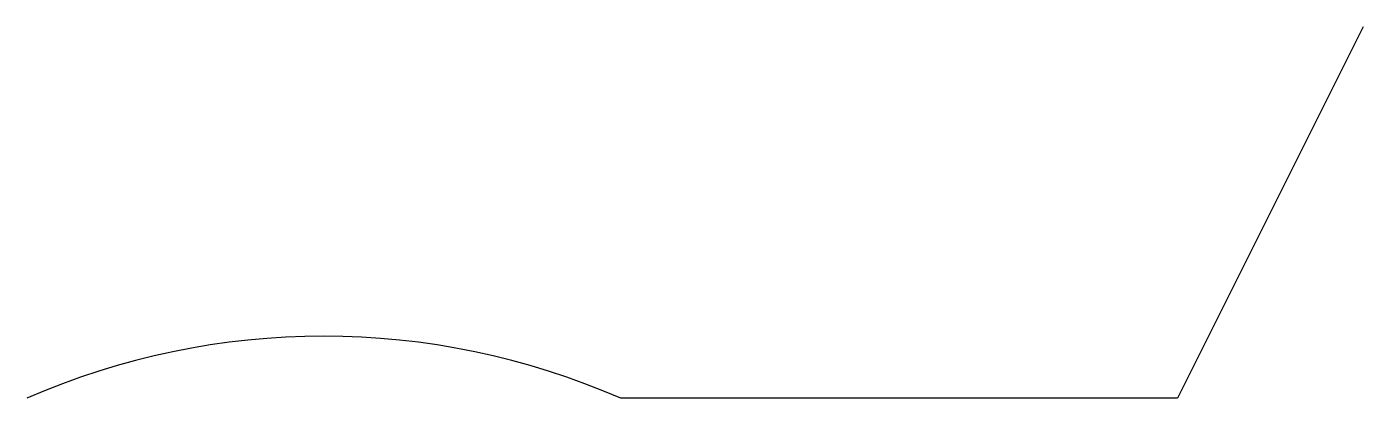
# Model space of a CAD drawing. Header units: millimetres. Extents: x -36 to 0, y -10 to 0.
import ezdxf

# ---------------------------------------------------------------- set-up
doc = ezdxf.new("R2010")
doc.units = ezdxf.units.MM
doc.header["$MEASUREMENT"] = 0
doc.layers.get('0').update_dxf_attribs({"lineweight": 25, "true_color": 0xffffff})

msp = doc.modelspace()

# ---------------------------------------------------------------- linework, layer by layer
for p, q in [((0, 0), (-5, -10)), ((-5, -10), (-20, -10))]:
    msp.add_line(p, q)
msp.add_arc((-28, -28.33), 20, 66.4218, 113.5782)

doc.saveas('drawing.dxf')
